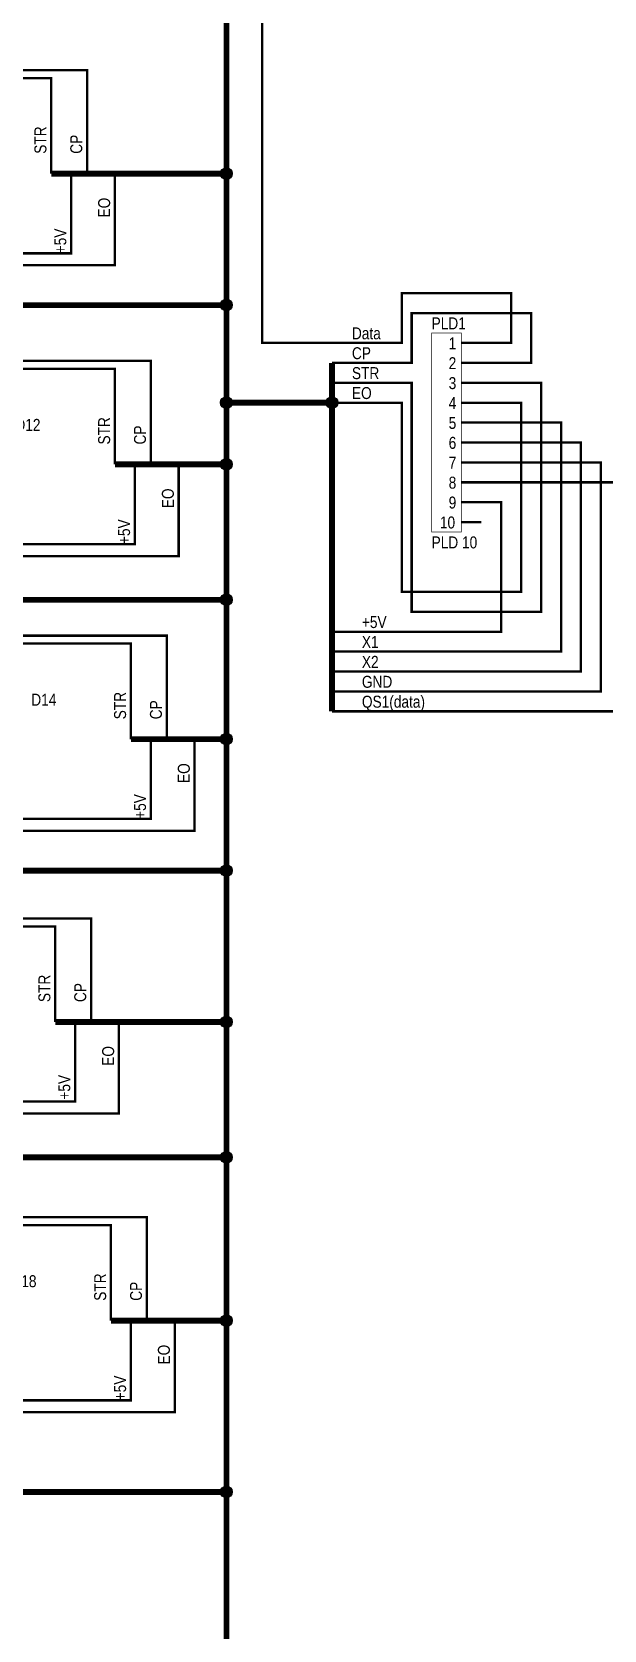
# Model space of a CAD drawing. Header units: millimetres. Extents: x 7140 to 8879, y -16257 to -5062.
# Drawn here: x 7796.8 to 7869.8, y -15413.1 to -15209.2 of the extents above; entities that cross this region are included whole.
import ezdxf

# ---------------------------------------------------------------- set-up
doc = ezdxf.new("R2010")
doc.units = ezdxf.units.MM
doc.styles.get("Standard").update_dxf_attribs({"font": 'ARIALN.TTF', "height": 3.4})

msp = doc.modelspace()

# ---------------------------------------------------------------- linework, layer by layer
for points, const_width in [([(7768.25778, -15016.727), (7768.25778, -15008.853), (7826.16978, -15008.853), (7826.16978, -15248.883), (7843.94978, -15248.883), (7843.94978, -15242.533), (7857.91978, -15242.533), (7857.91978, -15248.883), (7854.10978, -15248.883)], 0.29972), ([(7726.60178, -15193.765), (7821.59778, -15193.765), (7821.59778, -15216.625)], 0.7493), ([(7778.92578, -15218.403), (7778.92578, -15214.085), (7803.81778, -15214.085), (7803.81778, -15227.293)], 0.29972), ([(7784.00578, -15218.403), (7784.00578, -15215.101), (7799.24578, -15215.101), (7799.24578, -15227.293)], 0.29972), ([(7821.59778, -15316.193), (7821.59778, -15216.625)], 0.7493), ([(7781.46578, -15236.183), (7781.46578, -15238.977), (7807.37378, -15238.977), (7807.37378, -15227.293)], 0.29972), ([(7784.00578, -15236.183), (7784.00578, -15237.453), (7801.78578, -15237.453), (7801.78578, -15227.293)], 0.29972), ([(7799.24578, -15227.293), (7821.59778, -15227.293)], 0.7493), ([(7724.06178, -15244.057), (7821.59778, -15244.057)], 0.7493), ([(7835.05978, -15251.423), (7845.21978, -15251.423), (7845.21978, -15245.073), (7860.45978, -15245.073), (7860.45978, -15251.423), (7854.10978, -15251.423)], 0.29972), ([(7847.75997, -15247.61318), (7851.54796, -15247.61318), (7851.54796, -15272.99244), (7847.75997, -15272.99244), (7847.75997, -15247.61318)], 0.09906), ([(7851.56978, -15248.883), (7854.10978, -15248.883)], 0.29972), ([(7787.05378, -15255.487), (7787.05378, -15251.169), (7811.94578, -15251.169), (7811.94578, -15264.377)], 0.29972), ([(7835.05978, -15256.503), (7835.05978, -15251.423)], 0.7493), ([(7851.56978, -15251.423), (7854.10978, -15251.423)], 0.29972), ([(7792.13378, -15255.487), (7792.13378, -15252.185), (7807.37378, -15252.185), (7807.37378, -15264.377)], 0.29972), ([(7835.05978, -15253.963), (7845.21978, -15253.963), (7845.21978, -15283.173), (7861.72978, -15283.173), (7861.72978, -15253.963), (7854.10978, -15253.963)], 0.29972), ([(7851.56978, -15253.963), (7854.10978, -15253.963)], 0.29972), ([(7821.59778, -15256.503), (7834.80578, -15256.503)], 0.7493), ([(7834.80578, -15256.503), (7835.05978, -15256.503)], 0.7493), ([(7834.80578, -15256.503), (7843.94978, -15256.503), (7843.94978, -15280.633), (7859.18978, -15280.633), (7859.18978, -15256.503), (7854.10978, -15256.503)], 0.29972), ([(7835.05978, -15256.503), (7835.05978, -15295.873)], 0.7493), ([(7851.56978, -15256.503), (7854.10978, -15256.503)], 0.29972), ([(7854.10978, -15259.043), (7864.26978, -15259.043), (7864.26978, -15288.253), (7835.05978, -15288.253)], 0.29972), ([(7851.56978, -15259.043), (7854.10978, -15259.043)], 0.29972), ([(7854.10978, -15261.583), (7866.80978, -15261.583), (7866.80978, -15290.793), (7835.05978, -15290.793)], 0.29972), ([(7851.56978, -15261.583), (7854.10978, -15261.583)], 0.29972), ([(7789.59378, -15273.267), (7789.59378, -15276.061), (7815.50178, -15276.061), (7815.50178, -15264.377)], 0.29972), ([(7792.13378, -15273.267), (7792.13378, -15274.537), (7809.91378, -15274.537), (7809.91378, -15264.377)], 0.29972), ([(7807.37378, -15264.377), (7821.59778, -15264.377)], 0.7493), ([(7854.10978, -15264.123), (7869.34978, -15264.123), (7869.34978, -15293.333), (7835.05978, -15293.333)], 0.29972), ([(7851.56978, -15264.123), (7854.10978, -15264.123)], 0.29972), ([(7854.10978, -15266.663), (7871.88978, -15266.663), (7871.88978, -15295.873), (7835.05978, -15295.873)], 0.29972), ([(7851.56978, -15266.663), (7854.10978, -15266.663)], 0.29972), ([(7854.10978, -15269.203), (7856.64978, -15269.203), (7856.64978, -15285.713), (7835.05978, -15285.713)], 0.29972), ([(7851.56978, -15269.203), (7854.10978, -15269.203)], 0.29972), ([(7851.56978, -15271.743), (7854.10978, -15271.743)], 0.29972), ([(7733.71378, -15281.649), (7821.59778, -15281.649)], 0.7493), ([(7789.08578, -15290.539), (7789.08578, -15286.221), (7813.97778, -15286.221), (7813.97778, -15299.429)], 0.29972), ([(7794.16578, -15290.539), (7794.16578, -15287.237), (7809.40578, -15287.237), (7809.40578, -15299.429)], 0.29972), ([(7791.62578, -15308.319), (7791.62578, -15311.113), (7817.53378, -15311.113), (7817.53378, -15299.429)], 0.29972), ([(7794.16578, -15308.319), (7794.16578, -15309.589), (7811.94578, -15309.589), (7811.94578, -15299.429)], 0.29972), ([(7809.40578, -15299.429), (7821.59778, -15299.429)], 0.7493), ([(7718.47378, -15316.193), (7821.59778, -15316.193)], 0.7493), ([(7821.59778, -15316.193), (7821.59778, -15455.385)], 0.7493), ([(7779.43378, -15326.607), (7779.43378, -15322.289), (7804.32578, -15322.289), (7804.32578, -15335.497)], 0.29972), ([(7784.51378, -15326.607), (7784.51378, -15323.305), (7799.75378, -15323.305), (7799.75378, -15335.497)], 0.29972), ([(7781.97378, -15344.387), (7781.97378, -15347.181), (7807.88178, -15347.181), (7807.88178, -15335.497)], 0.29972), ([(7784.51378, -15344.387), (7784.51378, -15345.657), (7802.29378, -15345.657), (7802.29378, -15335.497)], 0.29972), ([(7799.75378, -15335.497), (7821.59778, -15335.497)], 0.7493), ([(7729.64978, -15352.769), (7821.59778, -15352.769)], 0.7493), ([(7786.54578, -15364.707), (7786.54578, -15360.389), (7811.43778, -15360.389), (7811.43778, -15373.597)], 0.29972), ([(7791.62578, -15364.707), (7791.62578, -15361.405), (7806.86578, -15361.405), (7806.86578, -15373.597)], 0.29972), ([(7789.08578, -15382.487), (7789.08578, -15385.281), (7814.99378, -15385.281), (7814.99378, -15373.597)], 0.29972), ([(7791.62578, -15382.487), (7791.62578, -15383.757), (7809.40578, -15383.757), (7809.40578, -15373.597)], 0.29972), ([(7806.86578, -15373.597), (7821.59778, -15373.597)], 0.7493), ([(7739.80978, -15395.441), (7821.59778, -15395.441)], 0.7493)]:
    msp.add_lwpolyline(points, dxfattribs=dict(const_width=const_width))
at = {"const_width": 0.762}
for points in [[(7821.21678, -15227.293, 1), (7821.97878, -15227.293, 1)], [(7821.21678, -15244.057, 1), (7821.97878, -15244.057, 1)], [(7821.21678, -15256.503, 1), (7821.97878, -15256.503, 1)], [(7834.67878, -15256.503, 1), (7835.44078, -15256.503, 1)], [(7821.21678, -15264.377, 1), (7821.97878, -15264.377, 1)], [(7821.21678, -15281.649, 1), (7821.97878, -15281.649, 1)], [(7821.21678, -15299.429, 1), (7821.97878, -15299.429, 1)], [(7821.21678, -15316.193, 1), (7821.97878, -15316.193, 1)], [(7821.21678, -15335.497, 1), (7821.97878, -15335.497, 1)], [(7821.21678, -15352.769, 1), (7821.97878, -15352.769, 1)], [(7821.21678, -15373.597, 1), (7821.97878, -15373.597, 1)], [(7821.21678, -15395.441, 1), (7821.97878, -15395.441, 1)]]:
    msp.add_lwpolyline(points, format="xyb", close=True, dxfattribs=at)
for centre, major_axis, ratio in [((7821.58749, -15227.28265), (0, 0.75112), 0.999993237), ((7821.58749, -15227.28265), (0, 0.75112), 0.999993237), ((7821.58749, -15244.04619), (0, 0.75178), 0.999108042), ((7821.58749, -15244.04619), (0, 0.75178), 0.999108042), ((7821.58749, -15256.49229), (0, 0.75112), 0.999993237), ((7821.58749, -15256.49229), (0, 0.75112), 0.999993237), ((7835.04929, -15256.49229), (0, 0.75112), 0.999993237), ((7835.04929, -15256.49229), (0, 0.75112), 0.999993237), ((7835.04929, -15256.49229), (0, 0.75112), 0.999993237), ((7835.04929, -15256.49229), (0, 0.75112), 0.999993237), ((7835.04929, -15256.49229), (0, 0.75112), 0.999993237), ((7835.04929, -15256.49229), (0, 0.75112), 0.999993237), ((7821.58749, -15264.36614), (0, 0.75112), 0.999993237), ((7821.58749, -15264.36614), (0, 0.75112), 0.999993237), ((7821.58749, -15281.6386), (0, 0.75112), 0.999993237), ((7821.58749, -15281.6386), (0, 0.75112), 0.999993237), ((7821.58749, -15299.41863), (0, 0.75178), 0.999111417), ((7821.58749, -15299.41863), (0, 0.75178), 0.999111417), ((7821.58749, -15316.18218), (0, 0.75112), 0.999993237), ((7821.58749, -15316.18218), (0, 0.75112), 0.999993237), ((7821.58749, -15316.18218), (0, 0.75112), 0.999993237), ((7821.58749, -15316.18218), (0, 0.75112), 0.999993237), ((7821.58749, -15316.18218), (0, 0.75112), 0.999993237), ((7821.58749, -15316.18218), (0, 0.75112), 0.999993237), ((7821.58749, -15335.4863), (0, 0.75112), 0.999993237), ((7821.58749, -15335.4863), (0, 0.75112), 0.999993237), ((7821.58749, -15352.75875), (0, 0.75112), 0.999993237), ((7821.58749, -15352.75875), (0, 0.75112), 0.999993237), ((7821.58749, -15373.58628), (0, 0.75112), 0.999993237), ((7821.58749, -15373.58628), (0, 0.75112), 0.999993237), ((7821.58749, -15395.43031), (0, 0.75112), 0.999993237), ((7821.58749, -15395.43031), (0, 0.75112), 0.999993237)]:
    msp.add_ellipse(centre, major_axis=major_axis, ratio=ratio)

# ---------------------------------------------------------------- texts
for s, p in [('STR', (7798.63066, -15224.753)), ('CP', (7803.20266, -15224.753)), ('EO', (7806.75866, -15232.881)), ('+5V', (7801.17066, -15237.453)), ('STR', (7806.75866, -15261.837)), ('CP', (7811.33066, -15261.837)), ('EO', (7814.88666, -15269.965)), ('+5V', (7809.29866, -15274.537)), ('STR', (7808.79066, -15296.889)), ('CP', (7813.36266, -15296.889)), ('EO', (7816.91866, -15305.017)), ('+5V', (7811.33066, -15309.589)), ('STR', (7799.13866, -15332.957)), ('CP', (7803.71066, -15332.957)), ('EO', (7807.26666, -15341.085)), ('+5V', (7801.67866, -15345.403)), ('STR', (7806.25066, -15371.057)), ('CP', (7810.82266, -15371.057)), ('EO', (7814.37866, -15379.185)), ('+5V', (7808.79066, -15383.757))]:
    msp.add_text(s, height=1.524, rotation=90).set_placement(p)
for s, p in [('Data', (7837.59978, -15248.41612)), ('PLD1', (7847.75978, -15247.14612)), ('1', (7849.93942, -15249.68612)), ('CP', (7837.59978, -15250.95612)), ('2', (7849.93942, -15252.22612)), ('STR', (7837.59978, -15253.49612)), ('3', (7849.93942, -15254.76612)), ('EO', (7837.59978, -15256.03612)), ('4', (7849.93942, -15257.30612)), ('D12', (7794.67378, -15260.10012)), ('5', (7849.93942, -15259.84612)), ('6', (7849.93942, -15262.38612)), ('7', (7849.93942, -15264.92612)), ('8', (7849.93942, -15267.46612)), ('9', (7849.93942, -15270.00612)), ('10', (7848.81705, -15272.54612)), ('PLD 10', (7847.75978, -15275.08612)), ('+5V', (7838.86978, -15285.24612)), ('X1', (7838.86978, -15287.78612)), ('X2', (7838.86978, -15290.32612)), ('GND', (7838.86978, -15292.86612)), ('D14', (7796.70578, -15295.15212)), ('QS1(data)', (7838.86978, -15295.40612)), ('D18', (7794.16578, -15369.32012))]:
    msp.add_text(s, height=1.524).set_placement(p)

doc.saveas('drawing.dxf')
